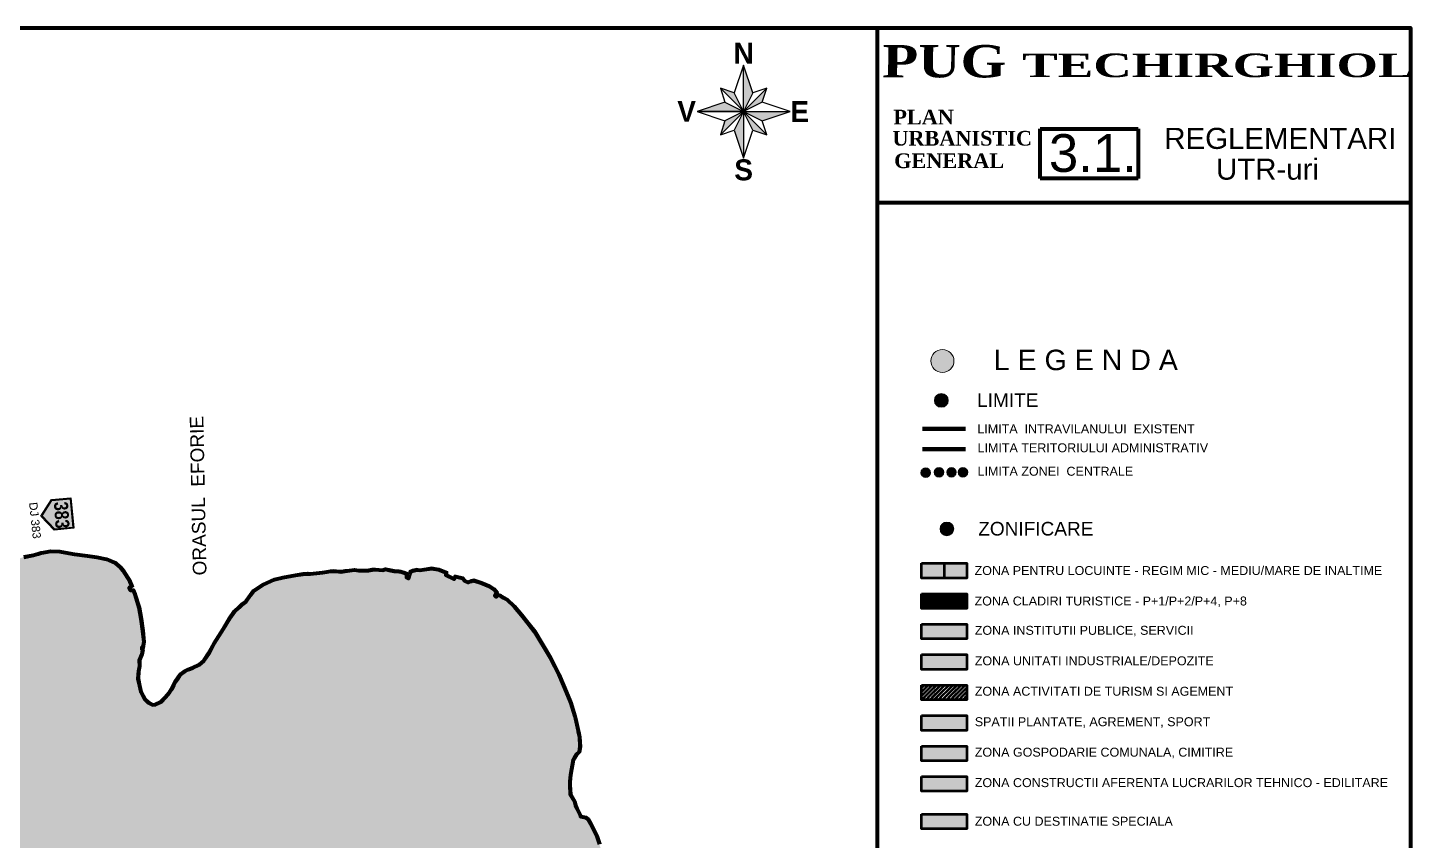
# Model space of a CAD drawing. Header units: metres. Extents: x 783184 to 1587399, y 282652 to 580595.
# Drawn here: x 790027 to 794777, y 289753 to 292543 of the extents above; entities that cross this region are included whole.
import ezdxf
from ezdxf.enums import TextEntityAlignment as Align

# ---------------------------------------------------------------- set-up
doc = ezdxf.new("R2010")
doc.units = ezdxf.units.M
doc.header["$LTSCALE"] = 0.5
doc.layers.get('0').update_dxf_attribs({"linetype": 'CONTINUOUS'})
for name, color, linetype in [('cimitire', 42, 'CONTINUOUS'), ('drumuri extravilan', 7, 'CONTINUOUS'), ('INDICATOR', 7, 'CONTINUOUS'), ('Legenda', 7, 'CONTINUOUS'), ('mal lac', 18, 'CONTINUOUS'), ('PLANSA', 7, 'CONTINUOUS'), ('tehnico edilitare', 42, 'CONTINUOUS'), ('zona destinatie speciala', 11, 'CONTINUOUS'), ('zona unitati industriale depozite', 15, 'CONTINUOUS')]:
    doc.layers.add(name, color=color, linetype=linetype)
doc.layers.add('limita UAT', color=92, linetype='CONTINUOUS', lineweight=0)
doc.styles.add('arial', font='arial.ttf')
doc.styles.add('N', font='ROMB____.PFB', dxfattribs={"height": 15})
doc.styles.add('TIPFIGURA', font='romand.shx', dxfattribs={"height": 100})
doc.styles.add('WMF-Arial0', font='arial.ttf')
doc.styles.add('WMF-Times New Roman1', font='timesbd.ttf')

# ---------------------------------------------------------------- blocks, each defined once
blk = doc.blocks.new('Nord2')
for p, q in [((0, 10), (-2, 4)), ((0, 0), (0, 10)), ((0, 0), (0, 10)), ((2, 4), (0, 10)), ((-5, -5), (5, 5)), ((-5, 5), (5, -5)), ((-5, 5), (-4, 2)), ((-2, 4), (-5, 5)), ((2, 4), (-2, -4)), ((2, -4), (-2, 4)), ((5, 5), (2, 4)), ((4, 2), (5, 5)), ((-4, 2), (-10, 0)), ((0, 0), (-10, 0)), ((-10, 0), (0, 0)), ((-10, 0), (-4, -2)), ((4, 2), (-4, -2)), ((-4, 2), (4, -2)), ((0, 0), (0, -10)), ((0, 0), (10, 0)), ((10, 0), (4, 2)), ((4, -2), (10, 0)), ((-4, -2), (-5, -5)), ((5, -5), (4, -2)), ((-5, -5), (-2, -4)), ((-2, -4), (0, -10)), ((0, -10), (2, -4)), ((2, -4), (5, -5))]:
    blk.add_line(p, q)
for points in [[(0, 10), (2, 4), (0, 0)], [(0, 0), (0, 0), (-5, 5), (-2, 4)], [(0, 0), (0, 0), (5, 5), (4, 2)], [(-10, 0), (-4, 2), (0, 0)], [(10, 0), (4, -2), (0, 0)], [(0, 0), (0, 0), (5, -5), (2, -4)], [(0, 0), (0, 0), (-5, -5), (-4, -2)], [(0, -10), (-2, -4), (0, 0)]]:
    blk.add_solid(points)
at = {"style": 'N'}
for s, p in [('N', (0, 12.52)), ('V', (-12.23, 0.06)), ('E', (12.04, 0)), ('S', (0, -12.5))]:
    blk.add_text(s, height=4.5, dxfattribs=at).set_placement(p, align=Align.MIDDLE_CENTER)

msp = doc.modelspace()

# ---------------------------------------------------------------- hatches: boundary and pattern name
at = {"layer": 'cimitire', "linetype": 'ByBlock', "lineweight": 25, "true_color": 0xebb000}
msp.add_hatch(color=40, dxfattribs=at).paths.add_polyline_path([(793251.07369, 290026.07278), (793251.07369, 290076.86576), (793095.38409, 290076.86576), (793095.38409, 290026.07278)])
at = {"layer": 'drumuri extravilan', "lineweight": 30}
msp.add_hatch(color=140, dxfattribs=at).paths.add_polyline_path([(790172.27996, 290925.49201), (790110.42727, 290919.59471), (790076.86837, 290866.9762), (790119.76598, 290821.64737), (790181.61867, 290827.54467)])
at = {"layer": 'Legenda', "linetype": 'Continuous', "lineweight": 15}
for points in [[(793206.85968, 291398.99032, 1), (793127.82281, 291398.99032, 1)], [(793187.27226, 291263.47179, 1), (793139.85014, 291263.47179, 1)], [(793206.62866, 290822.13259, 1), (793159.20653, 290822.13259, 1)]]:
    msp.add_hatch(color=0, dxfattribs=at).paths.add_polyline_path(points)
at = {"layer": 'Legenda', "linetype": 'ByBlock', "lineweight": 35}
for points in [[(793125.41573, 291015.30449, 1), (793094.77153, 291015.30449, 1)], [(793171.03233, 291016.66036, 1), (793140.38812, 291016.66036, 1)], [(793213.88803, 291016.66036, 1), (793183.24383, 291016.66036, 1)], [(793252.97021, 291016.66036, 1), (793222.326, 291016.66036, 1)]]:
    msp.add_hatch(color=1, dxfattribs=at).paths.add_polyline_path(points)
at = {"layer": 'Legenda', "linetype": 'ByBlock', "lineweight": 50}
for color, points in [(51, [(793173.22889, 290704.44666), (793095.38409, 290704.44666), (793095.38409, 290653.65367), (793173.22889, 290653.65367)]), (10, [(793251.07369, 290444.46004), (793251.07369, 290495.25303), (793095.38409, 290495.25303), (793095.38409, 290444.46004)]), (3, [(793095.38409, 290181.46258), (793095.38409, 290130.66959), (793251.07369, 290130.66959), (793251.07369, 290181.46258)])]:
    msp.add_hatch(color=color, dxfattribs=at).paths.add_polyline_path(points)
at = {"layer": 'Legenda', "linetype": 'ByBlock', "lineweight": 50, "true_color": 0xe47521}
msp.add_hatch(color=32, dxfattribs=at).paths.add_polyline_path([(793251.07369, 290704.44666), (793173.22889, 290704.44666), (793173.22889, 290653.65367), (793251.07369, 290653.65367)])
at = {"layer": 'Legenda', "lineweight": 30, "true_color": 0xffa3d1}
h = msp.add_hatch(color=221, dxfattribs=at)
h.dxf.hatch_style = 1
h.paths.add_polyline_path([(793147.28409, 290599.84984), (793095.38409, 290599.84984), (793095.38409, 290549.05686), (793147.28409, 290549.05686)])
at = {"layer": 'Legenda', "lineweight": 30, "true_color": 0xff3399}
h = msp.add_hatch(color=230, dxfattribs=at)
h.dxf.hatch_style = 1
h.paths.add_polyline_path([(793199.18409, 290599.84984), (793147.28409, 290599.84984), (793147.28409, 290549.05686), (793199.18409, 290549.05686)])
at = {"layer": 'Legenda', "lineweight": 30, "true_color": 0x8f0047}
h = msp.add_hatch(color=234, dxfattribs=at)
h.dxf.hatch_style = 1
h.paths.add_polyline_path([(793199.18409, 290599.84984), (793199.18409, 290549.05686), (793251.07369, 290549.05686), (793251.07369, 290599.84984)])
at = {"layer": 'Legenda', "linetype": 'ByBlock', "lineweight": 20}
h = msp.add_hatch(dxfattribs=at)
h.set_pattern_fill('GOST_GROUND', color=132, style=0)
h.set_pattern_definition([(45, (3.89, -58.679), (14.14213562, -9e-16), [20]), (45, (6.89, -58.679), (14.14213562, -9e-16), [20]), (45, (9.89, -58.679), (14.14213562, -9e-16), [20])])
h.paths.add_polyline_path([(793095.38409, 290286.05939), (793095.38409, 290235.26641), (793251.07369, 290235.26641), (793251.07369, 290286.05939)])
at = {"layer": 'mal lac', "lineweight": 30, "true_color": 0x66b3ff}
h = msp.add_hatch(dxfattribs=at)
h.set_pattern_fill('AR-SAND', color=151, scale=0.25, style=0)
h.paths.add_polyline_path([(792054.33, 289560.55), (792045.8013, 289590.58355), (792042.92, 289600.73), (792031.26, 289636.08), (792020.79, 289658.4), (792014.06, 289678.3), (792005.8, 289695.36), (792011.29, 289696.66), (792012.87, 289700.81), (792011.55, 289706.16), (792009.13, 289708.98), (791999.23, 289709.85), (791995.88, 289720.16), (791989.75, 289739.91), (791981.01, 289767.3), (791959.28, 289810.16), (791950.19, 289826.15), (791943.07, 289831.68), (791925.29001, 289835.03997), (791923.14835, 289839.6319), (791912.8, 289861.82), (791907.97, 289872.69), (791904.15, 289885.99), (791889.71, 289910.02), (791888.3437, 289943.40585), (791887.94, 289953.27), (791890.22, 289978.01), (791899.2, 290029.6), (791904.7257, 290038.3337), (791910.31, 290047.16), (791920.54, 290056.46), (791922.91, 290074.75), (791921.13, 290107.72), (791916.9804, 290126.67808), (791916.46555, 290129.1612), (791907.89, 290170.52), (791905.3293, 290179.164), (791892.05, 290223.99), (791886.97905, 290235.8829), (791866.04335, 290284.9836), (791850.29, 290321.93), (791820.88, 290379.91), (791767.1, 290469.36), (791743.64, 290499.01), (791721.97, 290526.14), (791696.67, 290555.96), (791672.17, 290579.45), (791660.51, 290585.38), (791654.79635, 290589.2872), (791649.25, 290593.08), (791641.15, 290596.24), (791635.61, 290589.13), (791630.48, 290593.08), (791636.6, 290604.53), (791627.31, 290615.59), (791611.29, 290625.85), (791584.37, 290637.31), (791558.2, 290645.53), (791551.48105, 290643.35345), (791548.97, 290642.54), (791538.85, 290638.04), (791529.03, 290642.54), (791519.31, 290653), (791496.38, 290658.73), (791491.39, 290650.26), (791462.73, 290663.71), (791463.48, 290673.18), (791437.8, 290682.89), (791413.62, 290686.63), (791388.72, 290682.68), (791373, 290680.15), (791362.53, 290681.87), (791350.01989, 290679.33995), (791342.35004, 290675.59002), (791339.45, 290666.56), (791334.5, 290652.41), (791327.26, 290655.31), (791328.54, 290668.17), (791321.19, 290671.83), (791307.38996, 290675.76), (791301.80165, 290676.49615), (791296.99, 290677.13), (791285.46, 290677.51), (791267.98, 290680.9), (791255.26, 290683.79), (791245.42, 290680.23), (791232.44, 290681.78), (791220.37, 290682.62), (791209.6, 290682.3), (791197.11, 290679.89), (791163.95, 290679.48), (791149.06, 290681.24), (791131.73, 290679.48), (791116.05, 290677.55), (791103.6, 290675.31), (791086.46, 290677), (791075.66, 290677.69), (791066.16, 290676.67), (791054.11, 290674.5), (791038.79, 290672.41), (791018.85, 290670.29), (790997.03, 290667.71), (790987.87986, 290668.41999), (790972.08, 290667.24), (790946.22, 290663.11), (790903.02, 290655.62), (790874.65, 290648.72), (790833.73, 290629.9), (790803.88, 290609.69), (790792.24, 290594.41), (790777.31, 290573.39), (790763.66, 290562.91), (790752.63, 290552.91), (790737.7, 290538.5), (790720.57, 290514.12), (790699.53, 290478.65), (790667.75, 290428.5), (790648.92, 290393.91), (790632.64, 290370.85), (790615.16, 290355.25), (790594.05, 290344.96), (790578.27, 290339.54), (790565.72, 290333.09), (790552.99, 290323.43), (790544.46, 290311.39), (790533.99, 290297.3), (790528.56, 290286.64), (790521.95, 290271.89), (790514.31, 290260.36), (790500.38, 290244.32), (790483.92, 290227.37), (790465.26, 290219.4), (790455.42, 290217.87), (790442.19, 290225.16), (790428.28, 290238.56), (790415.56, 290262.46), (790410.47, 290283.31), (790405.53, 290307.99), (790407.4, 290333.76), (790410.96, 290351.23), (790410.14, 290370.84), (790418.46, 290391.64), (790421.66, 290405.92), (790418.32, 290408.99), (790418.85, 290414.74), (790422.6, 290415.68), (790425.27, 290434.4), (790421.65, 290472.6), (790415.77, 290513.78), (790409.05, 290552.66), (790394.74, 290597.72), (790388.81, 290611.58), (790379, 290612.32), (790375.75, 290620.36), (790384.59, 290626.56), (790377.94, 290641.53), (790353.97, 290679.03), (790344.16, 290691.26), (790328.86, 290704.86), (790297.24, 290718.11), (790264.84, 290725.39), (790232.77, 290729.92), (790187.59, 290735.35), (790155.30595, 290741.074), (790137.28, 290744.27), (790106.23, 290745.51), (790075, 290740.15), (790073.08085, 290739.5892), (790062.92, 290736.62), (790046.8, 290732.31), (790013.44, 290725.73), (789992.56, 290718.69), (789966.07, 290708.13), (789854.07, 290659.01), (789831.65, 290647.92), (789754.65, 290609.82), (789700.08, 290579.99), (789650.72, 290553.8), (789597.65, 290543.65), (789530.64, 290550.26), (789431.29, 290603.77), (789369.51, 290588.01), (789306.84, 290565.04), (789268.53, 290536.85), (789232.56, 290499.74), (789183.55, 290449.82), (789138.77, 290419.11), (789132.87, 290417.78), (789095.38, 290406.98), (789064.26, 290397.54), (789000.75, 290362.64), (788973.8, 290331.43), (788914.71, 290308.84), (788859.23, 290289.33), (788839, 290276.8), (788805.04, 290221.59), (788800.11, 290196.77), (788790.4, 290164.02), (788793.71, 290126.62), (788830.83, 289994.37), (788859.56, 289956.44), (788900.7, 289945.68), (789007.67, 289953.41), (789020.18, 289957.13), (789029.88, 289976.69), (789036.07, 289979.91), (789041.68, 289975.98), (789050.77, 289965.72), (789066.27, 289954.56), (789084.64, 289945.82), (789094.84, 289943.2), (789109.68, 289939.8), (789126.26, 289936.57), (789141.66, 289936.99), (789160.91, 289937.4), (789173.81, 289942.9), (789175.08, 289941.15), (789186.46, 289936.91), (789203.69, 289932.82), (789219.8, 289924.31), (789235.96, 289913.44), (789263.78, 289895.05), (789276.19, 289876.29), (789292.43, 289869.42), (789293.93, 289856.98), (789296.6, 289846.08), (789320.69, 289828.18), (789355.21, 289822.2), (789372.34, 289833.53), (789376.52, 289825.47), (789396.71, 289809.2), (789430.34, 289795), (789439.25, 289779.43), (789448.8, 289774.39), (789450.84, 289764.24), (789460.6, 289755.95), (789462.82, 289743.79), (789469.3, 289741.52), (789492.61, 289742.46), (789522.63, 289747.46), (789535.48, 289754.66), (789535.24, 289755.66), (789540.73, 289755.73), (789543.72, 289750.86), (789534.84, 289735.95), (789516.63, 289720.7), (789515.64, 289720.83), (789502.88112, 289717.73926), (789496.75, 289722.19), (789488.95, 289726.49), (789482.58, 289726.68), (789473.75, 289725.78), (789471.06, 289724.51), (789470.72, 289723.65), (789461.44, 289720.77), (789460.26, 289717.51), (789460.79, 289710.88), (789463.92, 289707.15), (789473.31, 289707.12), (789482.17, 289706.6), (789488.25, 289702.94), (789487.89, 289696.87), (789483.63, 289690.82), (789472.25, 289681.02), (789468.38, 289676.19), (789467.61, 289673.16), (789458.41, 289674.33), (789453.96, 289652), (789451.12, 289633.35), (789447.67, 289608.22), (789438.93, 289570.99), (789426.56, 289530.45), (789411.26, 289495.94), (789384.33, 289451.39), (789365.53, 289410.2), (789353.96, 289379.12), (789349.62, 289325.64), (789348.9, 289272.17), (789346.01, 289235.31), (789338.78, 289215.8), (789338.78, 289187.2), (789338.05, 289159.74), (789324.63, 289131.46), (789288.16, 289086.03), (789258.51, 289043.39), (789249.84, 289022.44), (789248.39, 288981.24), (789248.39, 288942.94), (789259.96, 288903.19), (789264.98, 288870.84), (789266.43, 288818.81), (789269.32, 288779.78), (789283.78, 288742.93), (789307.64, 288691.62), (789334.4, 288642.48), (789347.35, 288613.62), (789351.75, 288573.1), (789348.13, 288529.74), (789327.89, 288471.2), (789296.02, 288400.57), (789267.09, 288342.75), (789247.57, 288278.43), (789224.62, 288213.05), (789222.26, 288179.43), (789193.52, 288139.64), (789176.02, 288116.14), (789144.07, 288084.46), (789119.60909, 288079.37148), (789088.2683, 288077.632), (789055.37875, 288072.99152), (789035.01093, 288070.11777), (789018.57205, 288067.95585), (789002.70783, 288063.50936), (788986.84361, 288058.48332), (788966.72444, 288050.1699), (788944.86267, 288036.63724), (788915.414, 288019.94707), (788893.55408, 288005.83406), (788881.94481, 287992.88176), (788870.72503, 287977.60883), (788862.97013, 287960.52748), (788856.58679, 287944.67419), (788851.16888, 287928.82169), (788848.65467, 287913.74195), (788847.10776, 287900.59566), (788846.91393, 287883.19688), (788852.52382, 287858.53638), (788864.9047, 287829.92478), (788873.22262, 287810.9781), (788881.73621, 287790.09876), (788890.64299, 287764.44026), (788896.83251, 287736.02104), (788897.7998, 287717.07517), (788896.05905, 287702.96215), (788894.89794, 287690.7826), (788887.92573, 287668.26238), (788882.7035, 287651.82953), (788874.96521, 287636.94377), (788869.35348, 287624.9574), (788864.9047, 287617.22434), (788851.53807, 287605.33898), (788840.7041, 287594.70653), (788836.44731, 287590.64641), (788829.09668, 287582.52617), (788804.50842, 287556.94784), (788783.80777, 287534.71539), (788762.9133, 287509.96912), (788738.81999, 287481.43433), (788732.90345, 287472.77075), (788725.93862, 287462.71705), (788710.6928, 287448.74432), (788697.32432, 287436.34032), (788686.82078, 287426.91748), (788678.46594, 287419.28382), (788674.16853, 287412.84294), (788667.84241, 287405.44816), (788649.67812, 287390.82532), (788638.81646, 287381.04497), (788630.93973, 287372.33796), (788622.4649, 287363.75039), (788606.80928, 287346.99369), (788595.35137, 287336.85502), (788586.99653, 287324.33159), (788581.86475, 287317.05624), (788568.59226, 287308.19132), (788548.42141, 287289.46508), (788534.79818, 287278.33483), (788521.62907, 287267.08193), (788515.52077, 287258.30919), (788510.7508, 287255.25749), (788505.78885, 287249.91722), (788498.53605, 287244.38616), (788492.80987, 287240.38135), (788479.04451, 287226.39018), (788458.24233, 287205.7922), (788441.14401, 287188.86172), (788427.68423, 287176.94493), (788412.9885, 287166.07359), (788387.77262, 287144.47682), (788371.55028, 287133.22472), (788358.38117, 287122.54417), (788338.11432, 287109.90049), (788317.50227, 287094.83357), (788300.13359, 287082.81835), (788267.08159, 287063.51015), (788241.50574, 287047.87088), (788218.77822, 287032.58913), (788190.72325, 287015.99676), (788180.38031, 287008.32061), (788166.6371, 286997.83084), (788156.90517, 286985.43406), (788147.55167, 286974.37194), (788139.53649, 286961.97516), (788136.10115, 286954.72787), (788121.76723, 286913.8277), (788113.1798, 286889.4157), (788105.16278, 286867.67383), (788095.60008, 286841.74017), (788084.91254, 286825.04781), (788077.65974, 286814.17648), (788070.96503, 286804.14165), (788065.25486, 286796.6302), (788060.48304, 286785.56888), (788059.32747, 286769.08473), (788062.57267, 286750.39376), (788062.57267, 286740.09477), (788080.04473, 286674.2343), (788132.23754, 286523.63883), (788180.28063, 286377.60527), (788247.99062, 286174.46555), (788295.28608, 286052.56665), (788330.84688, 286043.42617), (788346.35, 286051.68), (788364.9, 286063.97), (788385.76, 286063.65), (788412.23, 286061.91), (788432.71, 286058.63), (788445.77845, 286055.44675), (788455.7, 286053.03), (788477.46, 286046.44), (788477.80875, 286046.4201), (788494.46, 286045.47), (788507.02, 286048.37), (788519.18, 286055.76), (788534.33, 286073.58), (788541.00375, 286084.33415), (788543.8, 286088.84), (788551.9488, 286108.3859), (788555.39, 286116.64), (788557.9086, 286123.82005), (788566.92, 286149.51), (788567.79765, 286151.8587), (788592.21, 286217.19), (788600.44, 286241.51), (788605.85, 286268.74), (788607.41, 286292.99), (788613.2, 286310.76), (788617.24855, 286319.64535), (788623.05965, 286332.39885), (788627.89, 286343), (788646.63, 286374.47), (788661.15, 286396.75), (788670.44, 286410.99), (788681.23, 286427.61), (788692.72, 286446.68), (788702.51, 286459.94), (788716.8, 286473.26), (788730.6512, 286483.9985), (788737.67, 286489.44), (788742.9938, 286495.36135), (788754.33, 286507.97), (788765.73, 286523.61), (788773.07, 286536.74), (788777.52, 286556.63), (788789.3, 286580.96), (788800.78003, 286601.69005), (788810.2817, 286612.1516), (788813.45, 286615.64), (788835.71, 286628.93), (788849.3879, 286635.8551), (788850.10045, 286636.21585), (788865.08, 286643.8), (788877.8488, 286649.60035), (788884.21005, 286652.49002), (788900.44, 286659.05), (788916.86, 286658.48), (788927.68, 286652.88), (788937.21, 286647.8), (788949.72, 286634.56), (788963.71008, 286618.36993), (788963.8941, 286618.20785), (788985.43, 286599.24), (789011.72, 286582.98), (789036.67, 286570.57), (789060.15, 286562.85), (789081.21, 286556.29), (789098.98, 286547.99), (789102.84, 286539.88), (789098.83, 286531.78), (789099.41, 286522.51), (789109.04, 286511.13), (789117.91, 286512.07), (789122.55, 286518.25), (789118.28, 286523.8), (789137.62, 286526.94), (789151.92, 286534.47), (789155.98, 286539.68), (789154.67195, 286548.72645), (789152.88, 286561.12), (789161.63, 286578.5), (789182.05, 286641.22), (789193.83, 286706.90015), (789195.47185, 286775.18835), (789196.28, 286808.8), (789197.75, 286866.93), (789200.34, 286894.38), (789204.76, 286913.51), (789217.27, 286937.42), (789235.31, 286964.65), (789256.66, 286983.05), (789279.85, 287011.01), (789295.68, 287031.98), (789312.62, 287044.49), (789318.50325, 287045.93415), (789321.9834, 287046.78845), (789333.6, 287049.64), (789361.58, 287051.11), (789386.61005, 287047.79999), (789407.1019, 287042.4782), (789414.95, 287040.44), (789460.04, 287021.28), (789483.84, 287021.28), (789502.64, 287029.33), (789515.24, 287039.7), (789548.09, 287067.5), (789560.61, 287084.06), (789570.69, 287110.64), (789576.65, 287139.98), (789575.03, 287163.38), (789570.46, 287188.5), (789569.69, 287209.32), (789574.04, 287223.35), (789584.29, 287241.69), (789604.94, 287254.2), (789630.93, 287269.34), (789670.23, 287290.86), (789688.37, 287308), (789708.46, 287329.85), (789724.71, 287352.12), (789738.87, 287375.59), (789758.14, 287396.05), (789764.16, 287409.59), (789778.91, 287422.83), (789801.19, 287431.86), (789817.75, 287432.16), (789835.52, 287428.24), (789854.49, 287433.06), (789865.63, 287430.65), (789876.65, 287419.98), (789899.47, 287398.27), (789924.13, 287379.14), (789931.13, 287370.77), (789953.58, 287362.95), (789971.48, 287350.91), (789992.03, 287343.72), (790011.22, 287336.77), (790043.14, 287328.34), (790059.7, 287319.62), (790060, 287312.39), (790054.88, 287298.55), (790059.1, 287278.39), (790081.08, 287244.69), (790117.05, 287208.07), (790151.58, 287166.9), (790170.95, 287146.08), (790187.81, 287125.02), (790203.77, 287106.97), (790215.81, 287091.92), (790230.57, 287080.79), (790241.1, 287074.77), (790256.76, 287078.68), (790263.69, 287088.61), (790269.11, 287111.18), (790266.4, 287127.13), (790267.9, 287138.56), (790274.83, 287153.31), (790272.68, 287195.11), (790270.01, 287222.21), (790268.28, 287236.46), (790266.23, 287261.49), (790259.63, 287290.16), (790252.8, 287306.36), (790253.23, 287320.81), (790251.42, 287335.86), (790247.81, 287343.98), (790236.37, 287352.41), (790230.95, 287359.93), (790233.27, 287372.01), (790246.3, 287386.71), (790258.95, 287401.76), (790279.22, 287421.65), (790301.52, 287454.63), (790309.25, 287478.54), (790309.36, 287502.86), (790307.22, 287527.03), (790290.95, 287580.86), (790278.72, 287619.26), (790273.62, 287645.63), (790263.23, 287686.81), (790255.19, 287710.8), (790234.15, 287754.14), (790217.22, 287791.3), (790211.71, 287810.63), (790202.82, 287847.13), (790197.66, 287880.98), (790186.99, 287928.44), (790173.37, 287969.65), (790165.64, 287998.71), (790160.22, 288043.55), (790160.04, 288087.5), (790163.35, 288126.69), (790167.68, 288167.23), (790167.15, 288219.2), (790167.42, 288259.18), (790172.49, 288294.53), (790181.56, 288333.98), (790192.76, 288366.76), (790211.72, 288405.08), (790223.99, 288427.2), (790240.26, 288443.72), (790254.92, 288453.58), (790271.73, 288461.05), (790287.46, 288464.51), (790298.13, 288468.78), (790335.79, 288517.15), (790354.14, 288537.27), (790368.54, 288548.73), (790381.78, 288551.67), (790401.07, 288552.73), (790445.92, 288543.04), (790480.62, 288523.62), (790509.35, 288502.36), (790524.22, 288488.2), (790563.69, 288463.68), (790592.76, 288449.02), (790634.9, 288422.1), (790665.57, 288404.51), (790686.15985, 288395.24185), (790711.29, 288383.93), (790733.66, 288384.01), (790751.82, 288385.36), (790758.4133, 288386.0314), (790768.22, 288387.03), (790808.34, 288393.09), (790834.42, 288399.48), (790850.67, 288404.83), (790864.73, 288412.67), (790891.77, 288428.73), (790905.9, 288442.51), (790922.05, 288462.01), (790929.52, 288464.46), (790937.15, 288472.91), (790935.32, 288480.04), (790947.51, 288506.75), (790960.63, 288524.9), (790970.05, 288535.66), (790988.89, 288545.07), (791004.54, 288538.05), (791018.52, 288519.17), (791030.04, 288492.81), (791032.54085, 288485.6052), (791033.22485, 288483.63455), (791037.18, 288472.24), (791038.3, 288459.47), (791041.75, 288447.73), (791051.4, 288429.46), (791057.15, 288404.5), (791055.79, 288391.92), (791055.12, 288379.99), (791058.28, 288371.7), (791057.28, 288361.09), (791062.92, 288349.49), (791069.38, 288333.58), (791075.38, 288318.87), (791085.46, 288299.21), (791087.87, 288283.78), (791086.48, 288250.94), (791088.03003, 288231.40963), (791088.40155, 288226.10585), (791089.52, 288210.14), (791090.18, 288191.34), (791092.08, 288178.55), (791094.77115, 288168.07825), (791099.15125, 288151.0346), (791101.82, 288140.65), (791112.45, 288113.16), (791128.83004, 288081.30993), (791134.37, 288065.87), (791141.82, 288042.72), (791141.60475, 288026.32745), (791141.57, 288023.68), (791143.3244, 288014.9162), (791145.92, 288001.95), (791144.26, 287984.98), (791153.6, 287961.44), (791167.89, 287944.89), (791174.93, 287925.02), (791177.33, 287904.66), (791172.98, 287879.41), (791166.98, 287859.52), (791145.7, 287834.06), (791130.19, 287816.86), (791112.28, 287802), (791098.48, 287787.5), (791077.98, 287760.59), (791065.56, 287743), (791056.66, 287729.35), (791056.66, 287717.2), (791061.7, 287704.34), (791076.13, 287680.15), (791098.49, 287652.63), (791113.58, 287643), (791128.78, 287628.9), (791138.1, 287616.69), (791143.46, 287596.87), (791143.22, 287568.62), (791138.59, 287537.78), (791127.95, 287509.08), (791123.39, 287491.33), (791117.8, 287467.54), (791112.42, 287447.26), (791114.85, 287432.98), (791119.82, 287400.42), (791127.3, 287358.07), (791129.05, 287316.85), (791128.49, 287294.84), (791136.69, 287276.04), (791142, 287256.73), (791144.63, 287237.67), (791144.78, 287213.73), (791145.68, 287190.07), (791147.14, 287173.11), (791158.74, 287166.67), (791173.88, 287155.93), (791184.77, 287141.81), (791199.72, 287109.82), (791206.7, 287099.43), (791212.8, 287091.06), (791219.67, 287077.11), (791228.75, 287055.63), (791247.68, 287032.14), (791259.42, 287022.31), (791284.22, 287011.85), (791342.02, 287002), (791369.32, 286994.13), (791407.92, 286967.44), (791430.86, 286953.03), (791451.01, 286939.37), (791473.8, 286909.14), (791492.23, 286895.47), (791513.79, 286875.72), (791541, 286864.91), (791590.78, 286856.16), (791642.73, 286851.07), (791676.88, 286852.85), (791760.85, 286860.68), (791827.48, 286869.01), (791901.52, 286883.34), (791918.2594, 286886.89525), (791947.05, 286893.01), (791948.71475, 286893.5059), (791999.81972, 286908.72992), (792023.1, 286917.25), (792055.88, 286934.28), (792069.15, 286947.3), (792081.53, 286984.64), (792083.72, 286998.34), (792081.89645, 287010.07005), (792077.94, 287035.52), (792079.06165, 287039.36295), (792084.51, 287058.03), (792089.44535, 287079.37805), (792090.07, 287082.08), (792090.60645, 287083.29675), (792102.86, 287111.09), (792120.42, 287135.91), (792151.58725, 287157.3452), (792153.15003, 287158.42002), (792169.54, 287158.75), (792190.84, 287169.23), (792216.51, 287182.09), (792235.02, 287193.19), (792240.0007, 287199.37545), (792243.95, 287204.28), (792263.28, 287226.88), (792283.28, 287255.05), (792298.03, 287285.19), (792308.78, 287312.78), (792316.53815, 287344.68255), (792320.64, 287361.55), (792327.7, 287432.21), (792327.23, 287464.58), (792325.99, 287489.21), (792316.79, 287505.02), (792321.07, 287528.19), (792325.44, 287566.75), (792329.3896, 287582.82835), (792336.1777, 287610.462), (792338.84, 287621.3), (792344.69008, 287629.90014), (792358.4, 287654.78), (792374.25, 287681.91), (792378.13, 287695.16), (792378.11575, 287695.23145), (792375.36, 287709.03), (792382.33, 287728.71), (792392.54, 287751.88), (792393.93, 287764.83), (792391.59, 287775.93), (792384.96, 287796.9), (792388.38, 287811.54), (792389.83685, 287829.20315), (792392.08, 287856.4), (792392.97, 287886.46), (792386.237, 287925.95785), (792385.64, 287929.45999), (792362.39, 287947.28), (792333.24, 287965.78), (792304.09, 287976.88), (792255.3, 287993.11), (792232.16, 288003.28), (792209.03, 288010.22), (792180.8, 288017.62), (792138.98, 288027.16), (792118.63, 288032.8), (792118.94, 288033.57), (792103.16, 288047.98), (792071.43, 288057.98), (792073.32, 288087.54), (792069.85, 288104.18), (792067.52, 288114.84), (792071.14, 288131.99), (792077.87, 288157.76), (792081.32, 288177.19), (792080.79, 288190.97), (792081.32, 288222.96), (792083.62, 288250.36), (792086.64, 288277.87), (792086.46, 288306.15), (792082.75, 288328.24), (792065.18, 288385.96), (792054.48, 288412.95), (792046.37, 288439.88992), (792044.94, 288465.37), (792045.52, 288488.26), (792058.75, 288534.38), (792075.63, 288573.76), (792086.33, 288607.92), (792088.66, 288653.74), (792093.65, 288691.23), (792091.96, 288712.89), (792095.62, 288746.92), (792099.28, 288763.79), (792096.99, 288811.72), (792092.78, 288827.62), (792090.01, 288845), (792089.59, 288884.13), (792086.46, 288902.07), (792085.09, 288914.08), (792089.63, 288925.53), (792101.29, 288941.33), (792116.43, 288950.73), (792131.52, 288969.57), (792134.33375, 288972.898), (792150.89, 288992.48), (792162.15, 288999.19), (792170.65, 289006.1), (792174.6, 289019.33), (792179.57, 289037.26), (792184.31, 289052.26), (792182.93, 289064.31), (792179.24525, 289066.9686), (792175.82, 289069.44), (792175.62, 289077.34), (792184.50998, 289083.66), (792183.72, 289098.28), (792178.78, 289123.95), (792177.4, 289161.04), (792173.65, 289191.06), (792163.77, 289251.68), (792155.32435, 289288.9979), (792152.47, 289301.61), (792135.38, 289348.86), (792124.61, 289373.1), (792117.52, 289391.29), (792111.17, 289405.29), (792107.11, 289416.01), (792096.53, 289440.22), (792082.69, 289477.15), (792068.66, 289514.07)])
at = {"layer": 'tehnico edilitare', "linetype": 'ByBlock', "lineweight": 25}
msp.add_hatch(color=256, dxfattribs=at).paths.add_polyline_path([(793251.07369, 289921.47596), (793251.07369, 289972.26895), (793095.38409, 289972.26895), (793095.38409, 289921.47596)])
at = {"layer": 'zona destinatie speciala', "linetype": 'ByBlock', "lineweight": 25}
msp.add_hatch(color=256, dxfattribs=at).paths.add_polyline_path([(793251.07369, 289792.21263), (793251.07369, 289843.00561), (793095.38409, 289843.00561), (793095.38409, 289792.21263)])
at = {"layer": 'zona unitati industriale depozite', "linetype": 'ByBlock', "lineweight": 50}
msp.add_hatch(color=256, dxfattribs=at).paths.add_polyline_path([(793095.38409, 290390.65621), (793095.38409, 290339.86323), (793251.07369, 290339.86323), (793251.07369, 290390.65621)])

# ---------------------------------------------------------------- linework, layer by layer
at = {"layer": 'drumuri extravilan', "color": 0, "lineweight": 25}
msp.add_lwpolyline([(790175.43196, 290929.30841), (790185.43507, 290824.39266), (790118.39789, 290818.00106), (790072.44835, 290866.55477), (790108.39478, 290922.9168)], close=True, dxfattribs=at)
msp.add_lwpolyline([(790172.27996, 290925.49201), (790181.61867, 290827.54467), (790119.76598, 290821.64737), (790076.86837, 290866.9762), (790110.42727, 290919.59471), (790172.27996, 290925.49201)], dxfattribs=at)
at = {"layer": 'INDICATOR', "color": 0, "linetype": 'ByBlock', "lineweight": 100}
for p, q in [((792943.90475, 292543.37838), (792943.90475, 291943.37838)), ((792943.90475, 291943.37838), (794773.90475, 291943.37838))]:
    msp.add_line(p, q, dxfattribs=at)
at = {"layer": 'INDICATOR', "color": 0, "linetype": 'Continuous', "lineweight": 100}
for p, q in [((793502.77373, 292196.20452), (793839.49424, 292196.20452)), ((793502.77373, 292025.86299), (793502.77373, 292196.20452)), ((793502.77373, 292196.20452), (793839.49424, 292196.20452)), ((793502.77373, 292025.86299), (793502.77373, 292196.20452)), ((793839.49424, 292196.20452), (793839.49424, 292025.86299)), ((793839.49424, 292196.20452), (793839.49424, 292025.86299)), ((793839.49424, 292025.86299), (793502.77373, 292025.86299)), ((793839.49424, 292025.86299), (793502.77373, 292025.86299))]:
    msp.add_line(p, q, dxfattribs=at)
at = {"layer": 'INDICATOR', "color": 0, "lineweight": 100}
msp.add_lwpolyline([(783183.90475, 284333.37838), (783183.90475, 292543.37838), (794773.90475, 292543.37838), (794773.90475, 284333.37838)], close=True, dxfattribs=at)
at = {"layer": 'INDICATOR', "color": 0, "linetype": 'ByBlock', "lineweight": 100}
msp.add_lwpolyline([(792943.90475, 291943.37838), (792943.90475, 284933.37838)], dxfattribs=at)
at = {"layer": 'Legenda', "color": 0, "linetype": 'ByBlock', "lineweight": 20}
for p, q in [((793246.74409, 291170.78767, 0.1875), (793099.4718, 291170.78767, 0.1875)), ((793246.74409, 291160.00767, 0.1875), (793099.4718, 291160.00767, 0.1875))]:
    msp.add_line(p, q, dxfattribs=at)
at = {"layer": 'Legenda', "color": 1, "linetype": 'ByBlock', "lineweight": 211}
msp.add_line((793246.74409, 291165.39767, 0.1875), (793099.4718, 291165.39767, 0.1875), dxfattribs=at)
at = {"layer": 'Legenda', "linetype": 'ByBlock', "lineweight": 20, "ltscale": 4}
for p, q in [((793099.4718, 291101.85894, 0.1875), (793246.74409, 291101.85894, 0.1875)), ((793099.4718, 291091.07894, 0.1875), (793246.74409, 291091.07894, 0.1875))]:
    msp.add_line(p, q, dxfattribs=at)
at = {"layer": 'Legenda', "color": 40, "linetype": 'ByBlock', "lineweight": 211, "ltscale": 4}
msp.add_line((793099.4718, 291096.46894, 0.1875), (793246.74409, 291096.46894, 0.1875), dxfattribs=at)
at = {"layer": 'Legenda', "color": 0, "linetype": 'ByBlock', "lineweight": 50}
for p, q in [((793173.22889, 290704.44666, 0.1875), (793173.22889, 290653.65367, 0.1875)), ((793147.28409, 290599.84984, 0.1875), (793147.28409, 290549.05686, 0.1875)), ((793199.18409, 290599.84984, 0.1875), (793199.18409, 290549.05686, 0.1875))]:
    msp.add_line(p, q, dxfattribs=at)
at = {"layer": 'Legenda', "color": 0, "linetype": 'ByBlock', "lineweight": 50, "elevation": 0.1875}
for points in [[(793095.38409, 290704.44666), (793251.07369, 290704.44666), (793251.07369, 290653.65367), (793095.38409, 290653.65367), (793095.38409, 290704.44666)], [(793095.38409, 290599.84984), (793251.07369, 290599.84984), (793251.07369, 290549.05686), (793095.38409, 290549.05686), (793095.38409, 290599.84984)], [(793095.38409, 290495.25303), (793251.07369, 290495.25303), (793251.07369, 290444.46004), (793095.38409, 290444.46004), (793095.38409, 290495.25303)], [(793095.38409, 290390.65621), (793251.07369, 290390.65621), (793251.07369, 290339.86323), (793095.38409, 290339.86323), (793095.38409, 290390.65621)], [(793095.38409, 290286.05939), (793251.07369, 290286.05939), (793251.07369, 290235.26641), (793095.38409, 290235.26641), (793095.38409, 290286.05939)], [(793095.38409, 290181.46258), (793251.07369, 290181.46258), (793251.07369, 290130.66959), (793095.38409, 290130.66959), (793095.38409, 290181.46258)], [(793095.38409, 290076.86576), (793251.07369, 290076.86576), (793251.07369, 290026.07278), (793095.38409, 290026.07278), (793095.38409, 290076.86576)], [(793095.38409, 289972.26895), (793251.07369, 289972.26895), (793251.07369, 289921.47596), (793095.38409, 289921.47596), (793095.38409, 289972.26895)], [(793095.38409, 289843.00561), (793251.07369, 289843.00561), (793251.07369, 289792.21263), (793095.38409, 289792.21263), (793095.38409, 289843.00561)]]:
    msp.add_lwpolyline(points, dxfattribs=at)
at = {"layer": 'Legenda', "color": 0, "linetype": 'Continuous', "lineweight": 15}
for centre, radius in [((793167.34124, 291398.99032, 0.1875), 39.51843), ((793163.5612, 291263.47179, 0.1875), 23.71106), ((793182.9176, 290822.13259, 0.1875), 23.71106)]:
    msp.add_circle(centre, radius, dxfattribs=at)
at = {"layer": 'Legenda', "color": 1, "linetype": 'ByBlock', "lineweight": 30}
for centre in [(793110.09363, 291015.30449, 0.1875), (793155.71022, 291016.66036, 0.1875), (793198.56593, 291016.66036, 0.1875), (793237.64811, 291016.66036, 0.1875)]:
    msp.add_circle(centre, 15.3221, dxfattribs=at)
at = {"layer": 'limita UAT', "color": 0, "linetype": 'Continuous', "lineweight": 25, "flags": 128}
msp.add_lwpolyline([(790012.15201, 290730.57229), (790045.66922, 290737.1833), (790061.57286, 290741.43545), (790071.6784, 290744.38849), (790073.87222, 290745.02955), (790105.90328, 290750.52703), (790137.81867, 290749.25247), (790156.17884, 290745.99722), (790188.32534, 290740.2976), (790233.41805, 290734.8781), (790265.73919, 290730.31262), (790298.76602, 290722.89178), (790331.55987, 290709.14989), (790347.79669, 290694.71716), (790358.03829, 290681.9491), (790382.35619, 290643.90482), (790390.82996, 290624.82927), (790381.8752, 290618.54878), (790382.47204, 290617.0723), (790392.21292, 290616.33751), (790399.43217, 290599.46418), (790413.9188, 290553.848), (790420.70943, 290514.55934), (790426.61653, 290473.18957), (790430.30366, 290434.28121), (790427.0754, 290411.64714), (790423.73004, 290410.80857), (790427.17078, 290407.64598), (790423.25131, 290390.15537), (790415.18041, 290369.97811), (790415.98112, 290350.82939), (790412.36359, 290333.07706), (790410.56604, 290308.30545), (790415.35219, 290284.39405), (790420.26856, 290264.25528), (790432.32076, 290241.61005), (790445.18245, 290229.21991), (790456.33823, 290223.07285), (790463.87246, 290224.24433), (790481.03258, 290231.57371), (790496.6961, 290247.70352), (790510.32163, 290263.39294), (790517.55515, 290274.30949), (790524.04816, 290288.79843), (790529.72571, 290299.94442), (790540.41291, 290314.32671), (790549.35479, 290326.94808), (790563.04571, 290337.33726), (790576.30496, 290344.15178), (790592.13528, 290349.58906), (790612.3471, 290359.44124), (790628.88471, 290374.20021), (790644.6676, 290396.55608), (790663.43783, 290431.03627), (790695.2672, 290481.26418), (790716.36803, 290516.83673), (790733.88372, 290541.76565), (790749.21383, 290556.56183), (790760.45303, 290566.7515), (790773.66889, 290576.89818), (790788.21199, 290597.37346), (790800.39878, 290613.37125), (790831.26724, 290634.2708), (790872.99933, 290653.46429), (790902.00097, 290660.51792), (790945.39862, 290668.04218), (790971.49852, 290672.2105), (790987.8873, 290673.43447), (790989.46389, 290673.31211), (790996.92889, 290672.73287), (791018.29212, 290675.25887), (791038.18763, 290677.37414), (791053.32864, 290679.43972), (791065.44913, 290681.62241), (791075.55172, 290682.70711), (791086.86483, 290681.98433), (791103.3988, 290680.35408), (791115.30132, 290682.49558), (791131.17193, 290684.44904), (791149.10136, 290686.26992), (791164.21366, 290684.48364), (791196.60141, 290684.88409), (791209.04854, 290687.28582), (791220.46956, 290687.62516), (791232.91028, 290686.75936), (791244.83471, 290685.33542), (791254.93785, 290688.99062), (791269.01012, 290685.79338), (791286.02185, 290682.4942), (791297.39984, 290682.11921), (791302.45467, 290681.45332), (791308.40668, 290680.66927), (791312.03002, 290679.6374), (791323.00452, 290676.51206), (791333.85713, 290671.1079), (791333.10683, 290663.56975), (791334.70918, 290668.1502), (791336.72228, 290674.41852), (791338.24063, 290679.14647), (791348.40014, 290684.11363), (791352.36766, 290684.91599), (791362.43667, 290686.95235), (791373.00824, 290685.21567), (791387.93107, 290687.61737), (791413.61022, 290691.69097), (791439.08013, 290687.75145), (791468.76087, 290676.52872), (791467.98767, 290666.76582), (791489.3929, 290656.72045), (791493.96815, 290664.48645), (791521.96228, 290657.49097), (791532.0163, 290646.67151), (791538.88095, 290643.5258), (791547.17884, 290647.21557), (791549.94015, 290648.11009), (791558.17656, 290650.77821), (791586.10256, 290642.00665), (791613.63387, 290630.28641), (791630.64841, 290619.38946), (791642.604, 290605.15599), (791640.7835, 290601.75), (791651.60016, 290597.53017), (791657.61872, 290593.41445), (791663.06515, 290589.68999), (791675.0962, 290583.57128), (791700.31615, 290559.39102), (791725.83054, 290529.31832), (791747.55392, 290502.12149), (791771.21996, 290472.21108), (791825.25779, 290382.33224), (791854.82424, 290324.04381), (791870.64271, 290286.94469), (791891.57841, 290237.84399), (791896.76228, 290225.68625), (791910.12336, 290180.5842), (791912.74343, 290171.73979), (791921.36142, 290130.17633), (791921.87027, 290127.7221), (791922.19648, 290126.23169), (791926.10091, 290108.39371), (791927.92743, 290074.56195), (791925.2625, 290053.99588), (791914.17376, 290043.9152), (791908.95103, 290035.66038), (791903.95579, 290027.76512), (791895.18044, 289977.35079), (791892.94941, 289953.14224), (791893.33952, 289943.61031), (791894.65359, 289911.5006), (791908.77427, 289888.002), (791912.68, 289874.40349), (791917.35069, 289863.89203), (791927.67974, 289841.7453), (791928.7377, 289839.47694), (791945.18407, 289836.36899), (791954.04416, 289829.48749), (791963.68566, 289812.52736), (791985.65125, 289769.20269), (791994.5194, 289741.41108)], dxfattribs=at)
at = {"layer": 'limita UAT', "color": 40, "linetype": 'Continuous', "lineweight": 211, "flags": 128}
msp.add_lwpolyline([(790013.44, 290725.73), (790046.8, 290732.31), (790062.92, 290736.62), (790073.08085, 290739.5892), (790075, 290740.15), (790106.23, 290745.51), (790137.28, 290744.27), (790155.30595, 290741.074), (790187.59, 290735.35), (790232.77, 290729.92), (790264.84, 290725.39), (790297.24, 290718.11), (790328.86, 290704.86), (790344.16, 290691.26), (790353.97, 290679.03), (790377.94, 290641.53), (790384.59, 290626.56), (790375.75, 290620.36), (790379, 290612.32), (790388.81, 290611.58), (790394.74, 290597.72), (790409.05, 290552.66), (790415.77, 290513.78), (790421.65, 290472.6), (790425.27, 290434.4), (790422.6, 290415.68), (790418.85, 290414.74), (790418.32, 290408.99), (790421.66, 290405.92), (790418.46, 290391.64), (790410.14, 290370.84), (790410.96, 290351.23), (790407.4, 290333.76), (790405.53, 290307.99), (790410.47, 290283.31), (790415.56, 290262.46), (790428.28, 290238.56), (790442.19, 290225.16), (790455.42, 290217.87), (790465.26, 290219.4), (790483.92, 290227.37), (790500.38, 290244.32), (790514.31, 290260.36), (790521.95, 290271.89), (790528.56, 290286.64), (790533.99, 290297.3), (790544.46, 290311.39), (790552.99, 290323.43), (790565.72, 290333.09), (790578.27, 290339.54), (790594.05, 290344.96), (790615.16, 290355.25), (790632.64, 290370.85), (790648.92, 290393.91), (790667.75, 290428.5), (790699.53, 290478.65), (790720.57, 290514.12), (790737.7, 290538.5), (790752.63, 290552.91), (790763.66, 290562.91), (790777.31, 290573.39), (790792.24, 290594.41), (790803.88, 290609.69), (790833.73, 290629.9), (790874.65, 290648.72), (790903.02, 290655.62), (790946.22, 290663.11), (790972.08, 290667.24), (790987.88, 290668.42), (790989.077, 290668.3271), (790997.03, 290667.71), (791018.85, 290670.29), (791038.79, 290672.41), (791054.11, 290674.5), (791066.16, 290676.67), (791075.66, 290677.69), (791086.46, 290677), (791103.6, 290675.31), (791116.05, 290677.55), (791131.73, 290679.48), (791149.06, 290681.24), (791163.95, 290679.48), (791197.11, 290679.89), (791209.6, 290682.3), (791220.37, 290682.62), (791232.44, 290681.78), (791245.42, 290680.23), (791255.26, 290683.79), (791267.98, 290680.9), (791285.46, 290677.51), (791296.99, 290677.13), (791301.80165, 290676.49615), (791307.39, 290675.76), (791310.66055, 290674.8286), (791321.19, 290671.83), (791328.54, 290668.17), (791327.26, 290655.31), (791334.5, 290652.41), (791339.45, 290666.56), (791341.4828, 290672.88965), (791342.35, 290675.59), (791350.02, 290679.34), (791353.35875, 290680.0152), (791362.53, 290681.87), (791373, 290680.15), (791388.72, 290682.68), (791413.62, 290686.63), (791437.8, 290682.89), (791463.48, 290673.18), (791462.73, 290663.71), (791491.39, 290650.26), (791496.38, 290658.73), (791519.31, 290653), (791529.03, 290642.54), (791538.85, 290638.04), (791548.97, 290642.54), (791551.48105, 290643.35345), (791558.2, 290645.53), (791584.37, 290637.31), (791611.29, 290625.85), (791627.31, 290615.59), (791636.6, 290604.53), (791636.031, 290603.46545), (791630.48, 290593.08), (791635.61, 290589.13), (791641.15, 290596.24), (791649.25, 290593.08), (791654.79635, 290589.2872), (791660.51, 290585.38), (791672.17, 290579.45), (791696.67, 290555.96), (791721.97, 290526.14), (791743.64, 290499.01), (791767.1, 290469.36), (791820.88, 290379.91), (791850.29, 290321.93), (791866.04335, 290284.9836), (791886.97905, 290235.8829), (791892.05, 290223.99), (791905.3293, 290179.164), (791907.89, 290170.52), (791916.46555, 290129.1612), (791916.98, 290126.68), (791917.3121, 290125.16265), (791921.13, 290107.72), (791922.91, 290074.75), (791920.54, 290056.46), (791910.31, 290047.16), (791904.7257, 290038.3337), (791899.2, 290029.6), (791890.22, 289978.01), (791887.94, 289953.27), (791888.3437, 289943.40585), (791889.71, 289910.02), (791904.15, 289885.99), (791907.97, 289872.69), (791912.8, 289861.82), (791923.14835, 289839.6319), (791925.29, 289835.04), (791925.4928, 289835.00165), (791943.07, 289831.68), (791950.19, 289826.15), (791959.28, 289810.16), (791981.01, 289767.3), (791989.75, 289739.91)], dxfattribs=at)

# ---------------------------------------------------------------- block references
at = {"layer": 'PLANSA', "xscale": 16, "yscale": 16, "zscale": 16}
msp.add_blockref('Nord2', (792484.92906, 292255.18956), dxfattribs=at)

# ---------------------------------------------------------------- texts
at = {"layer": 'drumuri extravilan', "color": 0, "linetype": 'Continuous', "style": 'arial'}
msp.add_text('DJ 383', height=28.35, rotation=276.12563746, dxfattribs=at).set_placement((790031.56971, 290912.34686))
at = {"layer": 'drumuri extravilan', "color": 7, "true_color": 0xffffff, "insert": (790165.11422, 290917.17874), "char_height": 48, "width": 56.9650316, "attachment_point": 1, "rotation": 273.66133727, "style": 'TIPFIGURA'}
msp.add_mtext('{\\fArial Narrow|b1|i0|c0|p34;383}', dxfattribs=at)
at = {"layer": 'INDICATOR', "color": 0, "linetype": 'ByBlock', "lineweight": 25, "style": 'WMF-Times New Roman1', "oblique": 1, "width": 1.2}
msp.add_text('PUG', height=111.202186, dxfattribs=at).set_placement((792959.96034, 292372.58878))
at = {"layer": 'INDICATOR', "color": 0, "linetype": 'ByBlock', "lineweight": 25, "style": 'WMF-Times New Roman1', "width": 1.5}
msp.add_text(' TECHIRGHIOL', height=80.8743169, dxfattribs=at).set_placement((793395.04765, 292373.67195))
at = {"layer": 'INDICATOR', "color": 0, "linetype": 'ByBlock', "lineweight": 25}
for s, height, style, p in [('PLAN ', 50.546448, 'WMF-Times New Roman1', (792998.83173, 292211.14181)), ('URBANISTIC', 50.546448, 'WMF-Times New Roman1', (792995.59678, 292138.39205)), ('REGLEMENTARI', 72.2640963, 'WMF-Arial0', (793929.20935, 292127.09792)), ('REGLEMENTARI', 72.2640963, 'WMF-Arial0', (793929.20935, 292127.09792)), ('3.1.', 129.651639, 'WMF-Arial0', (793532.94069, 292048.13711)), ('3.1.', 129.651639, 'WMF-Arial0', (793532.94069, 292048.13711)), ('GENERAL', 50.546448, 'WMF-Times New Roman1', (793001.67793, 292061.21359)), ('UTR-uri', 72.264096, 'WMF-Arial0', (794106.67661, 292021.39255)), ('UTR-uri', 72.264096, 'WMF-Arial0', (794106.67661, 292021.39255))]:
    msp.add_text(s, height=height, dxfattribs=dict(at, style=style)).set_placement(p)
at = {"layer": 'Legenda', "color": 0, "linetype": 'ByBlock', "lineweight": 25, "style": 'WMF-Arial0'}
for s, height, p in [('  L E G E N D A', 70.224, (793288.98698, 291367.39174, -0.1875)), ('LIMITE', 46.729683, (793286.44016, 291241.00019, -0.09769)), ('LIMITA  INTRAVILANULUI  EXISTENT', 30.723, (793287.30541, 291150.52252)), ('LIMITA TERITORIULUI ADMINISTRATIV', 30.723, (793288.01583, 291085.4858)), ('LIMITA ZONEI  CENTRALE', 30.723, (793288.01583, 291004.88248)), ('ZONIFICARE  ', 46.729683, (793290.33017, 290799.66099, -0.09769)), ('ZONA PENTRU LOCUINTE - REGIM MIC - MEDIU/MARE DE INALTIME', 30.7229102, (793277.75409, 290663.96149, 0)), ('ZONA CLADIRI TURISTICE - P+1/P+2/P+4, P+8', 30.7229102, (793277.75409, 290559.36468, 0)), ('ZONA INSTITUTII PUBLICE, SERVICII', 30.7229102, (793278.45965, 290458.69597, 0)), ('ZONA UNITATI INDUSTRIALE/DEPOZITE', 30.7229102, (793278.45965, 290354.09916, 0)), ('ZONA ACTIVITATI DE TURISM SI AGEMENT', 30.7229102, (793278.45965, 290249.50234, 0)), ('SPATII PLANTATE, AGREMENT, SPORT', 30.7229102, (793278.45965, 290144.90553, 0)), ('ZONA GOSPODARIE COMUNALA, CIMITIRE', 30.7229102, (793278.45965, 290040.30871, 0)), ('ZONA CONSTRUCTII AFERENTA LUCRARILOR TEHNICO - EDILITARE', 30.7229102, (793278.45965, 289935.71189, 0)), ('ZONA CU DESTINATIE SPECIALA', 30.7229102, (793278.45965, 289803.1292, 0))]:
    msp.add_text(s, height=height, dxfattribs=at).set_placement(p)
msp.add_text('ORASUL  EFORIE', height=46.729683, rotation=91.15518048, dxfattribs=at).set_placement((790640.96535, 290662.99693))

doc.saveas('drawing.dxf')
